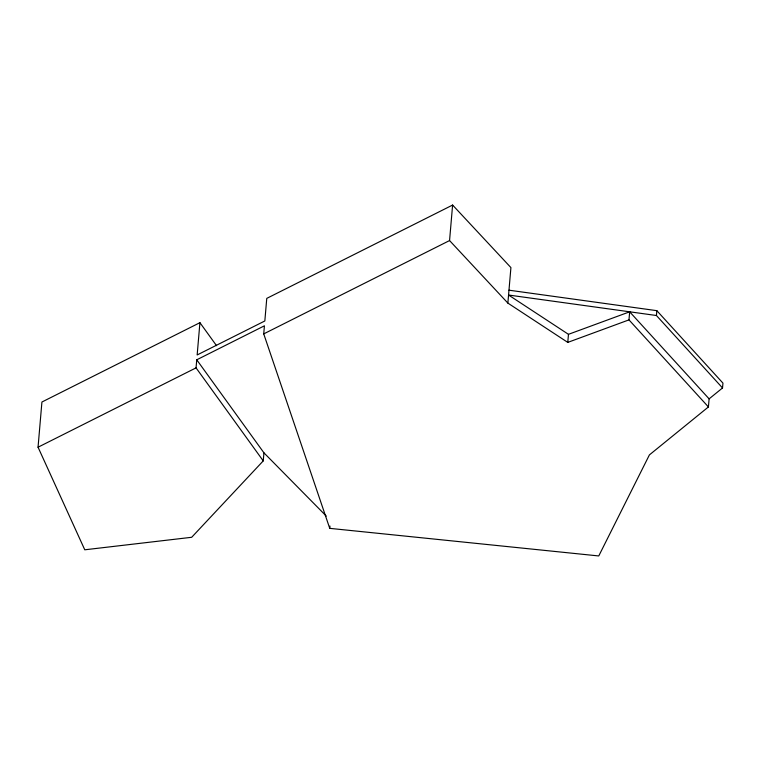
<?xml version="1.0" encoding="UTF-8"?>
<svg xmlns="http://www.w3.org/2000/svg" width="761" height="761" viewBox="0 0 761 761"><rect width="100%" height="100%" fill="white"/><g stroke="black" fill="none" stroke-linecap="round" stroke-linejoin="round"><path stroke-width="1.14" d="M508.976 290.188L656.848 310.669L722.95 383.116L722.531 387.958L709.109 398.859L708.424 406.935L649.399 454.907L598.764 555.949L329.741 528.353L263.725 333.889L264.419 325.813L196.747 359.801L263.934 452.824L263.239 460.89L191.686 537.285L84.766 549.794L38.05 447.211L41.922 402.017L199.924 322.674L216.552 345.694M263.239 460.89L196.053 367.867L196.747 359.801M199.924 322.674L197.156 354.959L264.838 320.971L266.769 298.379L452.605 205.051L510.916 267.596L507.872 303.097L567.773 342.393L628.976 319.877L629.67 311.81L568.467 334.326L508.557 295.03L656.429 315.511L722.531 387.958M329.741 528.353L329.941 526.051M507.872 303.097L449.561 240.562L452.605 205.051M567.773 342.393L568.467 334.326M656.429 315.511L656.848 310.669M38.05 447.211L196.053 367.867M263.725 333.889L449.561 240.562M263.934 452.824L326.279 516.072M629.67 311.81L709.109 398.859M628.976 319.877L708.424 406.935"/></g></svg>
